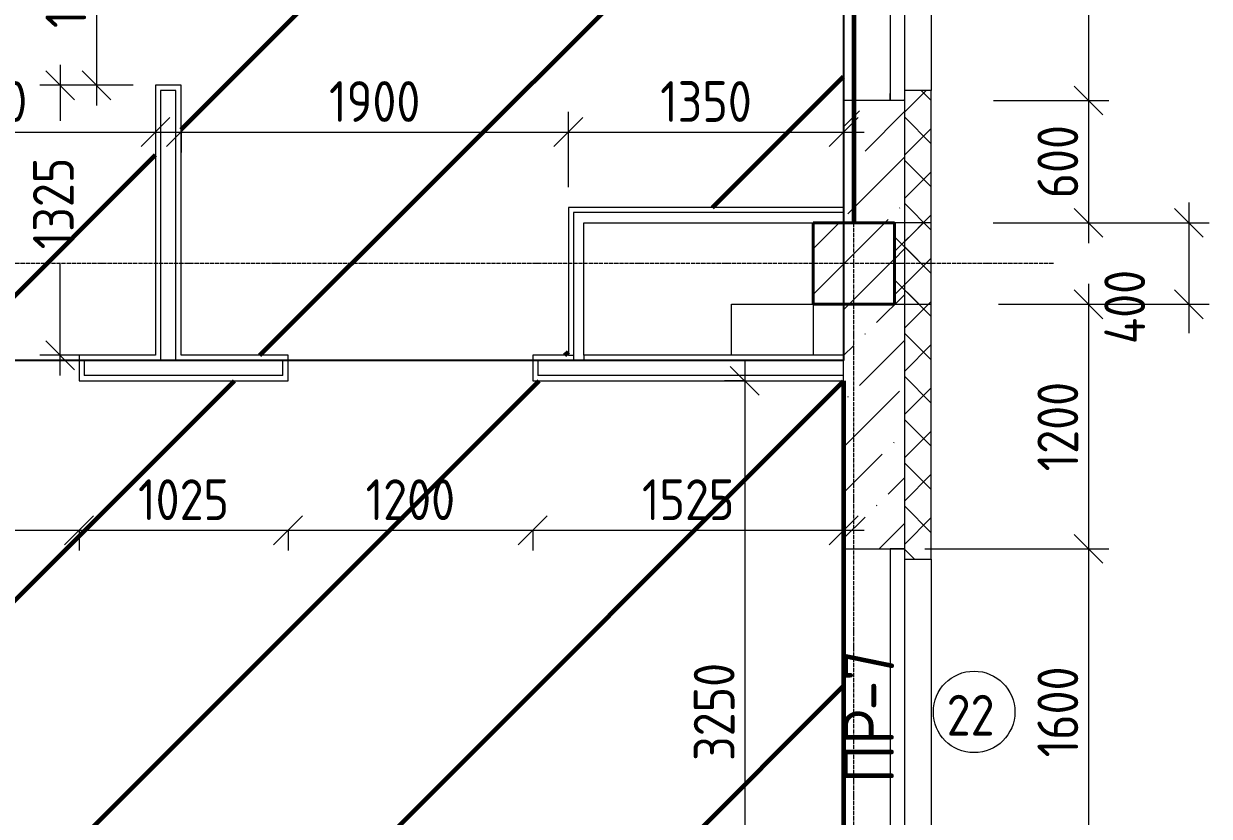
# Model space of a CAD drawing. Header units: millimetres. Extents: x -56773 to 323062, y -262288 to 76460.
# Drawn here: x 57538 to 63353, y -149905 to -146016 of the extents above; entities that cross this region are included whole.
import ezdxf

# ---------------------------------------------------------------- set-up
doc = ezdxf.new("R2010")
doc.units = ezdxf.units.MM
doc.linetypes.add('ADSK_Линия сетки', pattern=[25, 20, -2.5, 0, -2.5])
for name, color, linetype, lineweight in [('1.1)Стяжка керамзит  2 этаж', 5, 'Continuous', 60), ('3.1 Штукатурка внешн стен', 5, 'Continuous', 60), ('_ Окна', 7, 'Continuous', 18), ('Марки', 7, 'Continuous', 20), ('Марки окон', 7, 'Continuous', 20), ('Несущие колонны', 7, 'Continuous', 18), ('Окна', 7, 'Continuous', 9), ('Оси', 7, 'Continuous', 9), ('Перекрытие', 7, 'Continuous', 18), ('Размеры', 7, 'Continuous', 9), ('Стены внутренние', 7, 'Continuous', 18), ('Стены наружные', 7, 'Continuous', 18), ('Стены штриховка', 7, 'Continuous', 9)]:
    doc.layers.add(name, color=color, linetype=linetype, lineweight=lineweight)
doc.styles.add('GOST Common_2', font='', dxfattribs={"width": 0.9, "height": 250})
doc.styles.add('GOST Common_3', font='', dxfattribs={"width": 0.9, "height": 200})
doc.styles.get('GOST Common_2').set_extended_font_data('GOST Common')
doc.styles.get('GOST Common_3').set_extended_font_data('GOST Common')
doc.dimstyles.new('ADSK_Основной_2_0', dxfattribs={"dimscale": 304.8, "dimtxt": 201.142999, "dimasz": 0.463911, "dimexe": 0.328084, "dimexo": 0.328084, "dimgap": 0.164042, "dimtad": 1, "dimdec": 3, "dimrnd": 0.001, "dimdsep": 46, "dimtxsty": 'GOST Common_3', "dimblk1": 'OBLIQUE', "dimblk2": 'OBLIQUE', "dimsah": 1, "dimcen": 0.09, "dimdle": 0.328084, "dimazin": 2, "dimtfac": 1, "dimtdec": 4, "dimtix": 1, "dimtmove": 0, "dimatfit": 3, "dimfxl": 1, "dimtvp": 1, "dimtolj": 1, "dimtzin": 0, "dimlwd": 20, "dimlwe": 20, "dimarcsym": 2})
doc.dimstyles.new('ADSK_Основной_2_0_1', dxfattribs={"dimscale": 304.8, "dimtxt": 201.142999, "dimasz": 0.463911, "dimexe": 0.328084, "dimexo": 0.328084, "dimgap": 0.164042, "dimtad": 1, "dimdec": 3, "dimrnd": 0.001, "dimdsep": 46, "dimtxsty": 'GOST Common_3', "dimblk1": 'OBLIQUE', "dimblk2": 'OBLIQUE', "dimsah": 1, "dimcen": 0.09, "dimdle": 0.328084, "dimazin": 2, "dimtfac": 1, "dimtdec": 4, "dimtix": 1, "dimtmove": 1, "dimatfit": 3, "dimfxl": 1, "dimtvp": 1, "dimtolj": 1, "dimtzin": 0, "dimlwd": 20, "dimlwe": 20, "dimarcsym": 2})
doc.dimstyles.new('ADSK_Основной_2_0_2', dxfattribs={"dimscale": 304.8, "dimtxt": 201.142999, "dimasz": 0.463911, "dimexe": 0.328084, "dimexo": 0.328084, "dimgap": 0.164042, "dimtad": 1, "dimdec": 3, "dimrnd": 0.001, "dimdsep": 46, "dimtxsty": 'GOST Common_3', "dimblk1": 'OBLIQUE', "dimblk2": 'OBLIQUE', "dimsah": 1, "dimcen": 0.09, "dimdle": 0.328084, "dimazin": 2, "dimtfac": 1, "dimtdec": 4, "dimtix": 1, "dimtmove": 0, "dimatfit": 3, "dimfxl": 1, "dimtvp": 1, "dimtolj": 1, "dimtzin": 0, "dimlwd": 20, "dimlwe": 20, "dimarcsym": 2})
pattern_1 = [(45, (9.36, -150597.75), (-106.066, 106.066), []), (135, (9.36, -150597.75), (-106.066, -106.066), [])]

# ---------------------------------------------------------------- blocks, each defined once
blk = doc.blocks.new('ADSK_КолоннаЖБ_Прямоугольная - 400x400 мм-1807143-Кладочный план 3-го этажа')
at = {"layer": 'Несущие колонны', "lineweight": 40}
for p, q in [((-200, 200), (200, 200)), ((-200, -200), (-200, 200)), ((200, 200), (200, -200)), ((200, -200), (-200, -200))]:
    blk.add_line(p, q, dxfattribs=at)
blk = doc.blocks.new('ОКНО L03 _2СТ_RS - ОК-5_1600х2000h-3556615-Кладочный план 3-го этажа')
at = {"layer": '_ Окна'}
for p, q in [((-838.1, 149), (761.9, 149)), ((-838.1, 149), (-838.1, 79)), ((-838.1, 149), (-833.1, 149)), ((-818.1, 149), (-38.1, 149)), ((-38.1, 149), (741.9, 149)), ((761.9, 149), (756.9, 149)), ((761.9, 149), (761.9, 79)), ((-838.1, 79), (761.9, 79)), ((-838.1, 79), (-803.1, 79)), ((-818.1, 79), (-38.1, 79)), ((-38.1, 79), (741.9, 79)), ((761.9, 79), (726.9, 79))]:
    blk.add_line(p, q, dxfattribs=at)
at = {"layer": 'Окна'}
blk.add_line((-888.1, -150), (811.9, -150), dxfattribs=at)
blk = doc.blocks.new('_Oblique')
at = {"color": 0, "linetype": 'ByBlock', "lineweight": -2}
blk.add_line((-0.5, -0.5), (0.5, 0.5), dxfattribs=at)
blk = doc.blocks.new('*D5232')
at = {"layer": 'Defpoints', "color": 0, "transparency": 16777216}
for p in [(62194.5, -144792.8), (62194.5, -146392.8), (62760, -146392.8)]:
    blk.add_point(p, dxfattribs=at)
at = {"layer": 'Размеры', "color": 0, "lineweight": 20, "transparency": 16777216}
for p, q in [((62760, -144692.8), (62760, -146492.8)), ((62294.5, -144792.8), (62860, -144792.8)), ((62294.5, -146392.8), (62860, -146392.8))]:
    blk.add_line(p, q, dxfattribs=at)
at = {"layer": 'Размеры', "color": 0, "lineweight": 20, "transparency": 16777216, "xscale": 141.4, "yscale": 141.4, "zscale": 141.4}
for p, rotation in [((62760, -144792.8), 90), ((62760, -146392.8), 270)]:
    blk.add_blockref('_Oblique', p, dxfattribs=dict(at, rotation=rotation))
at = {"layer": 'Размеры', "color": 0, "lineweight": 9, "transparency": 16777216, "insert": (62610, -145592.8), "char_height": 200, "width": 560.473, "attachment_point": 5, "rotation": 90, "style": 'GOST Common_3'}
blk.add_mtext('\\A1;1600', dxfattribs=at)
blk = doc.blocks.new('*D5233')
at = {"layer": 'Defpoints', "color": 0, "transparency": 16777216}
for p in [(62194.5, -146392.8), (62193.4, -146992.8), (62760, -146992.8)]:
    blk.add_point(p, dxfattribs=at)
at = {"layer": 'Размеры', "color": 0, "lineweight": 20, "transparency": 16777216}
for p, q in [((62760, -146292.8), (62760, -147092.8)), ((62294.5, -146392.8), (62860, -146392.8)), ((62293.4, -146992.8), (62860, -146992.8))]:
    blk.add_line(p, q, dxfattribs=at)
at = {"layer": 'Размеры', "color": 0, "lineweight": 20, "transparency": 16777216, "xscale": 141.4, "yscale": 141.4, "zscale": 141.4}
for p, rotation in [((62760, -146392.8), 90), ((62760, -146992.8), 270)]:
    blk.add_blockref('_Oblique', p, dxfattribs=dict(at, rotation=rotation))
at = {"layer": 'Размеры', "color": 0, "lineweight": 9, "transparency": 16777216, "insert": (62610, -146692.8), "char_height": 200, "width": 454.106, "attachment_point": 5, "rotation": 90, "style": 'GOST Common_3'}
blk.add_mtext('\\A1;600', dxfattribs=at)
blk = doc.blocks.new('*D5234')
at = {"layer": 'Defpoints', "color": 0, "transparency": 16777216}
for p in [(62193.4, -146992.8), (62219.5, -147392.8), (63252.8, -147392.8)]:
    blk.add_point(p, dxfattribs=at)
at = {"layer": 'Размеры', "color": 0, "lineweight": 20, "transparency": 16777216}
for p, q in [((63252.8, -146892.8), (63252.8, -147392.8)), ((62293.4, -146992.8), (63352.8, -146992.8)), ((62319.5, -147392.8), (63352.8, -147392.8)), ((63252.8, -147392.8), (63252.8, -147534.2))]:
    blk.add_line(p, q, dxfattribs=at)
at = {"layer": 'Размеры', "color": 0, "lineweight": 20, "transparency": 16777216, "xscale": 141.4, "yscale": 141.4, "zscale": 141.4}
for p, rotation in [((63252.8, -146992.8), 90), ((63252.8, -147392.8), 270)]:
    blk.add_blockref('_Oblique', p, dxfattribs=dict(at, rotation=rotation))
at = {"layer": 'Размеры', "color": 0, "lineweight": 9, "transparency": 16777216, "insert": (62838.1, -147588.1), "char_height": 200, "width": 474.561, "attachment_point": 1, "rotation": 90, "line_spacing_factor": 1.022761, "style": 'GOST Common_3'}
blk.add_mtext('\\A1;400', dxfattribs=at)
blk = doc.blocks.new('*D5235')
at = {"layer": 'Defpoints', "color": 0, "transparency": 16777216}
for p in [(62219.5, -147392.8), (61858.4, -148592.8), (62760, -148592.8)]:
    blk.add_point(p, dxfattribs=at)
at = {"layer": 'Размеры', "color": 0, "lineweight": 20, "transparency": 16777216}
for p, q in [((62760, -147292.8), (62760, -148692.8)), ((62319.5, -147392.8), (62860, -147392.8)), ((61958.4, -148592.8), (62860, -148592.8))]:
    blk.add_line(p, q, dxfattribs=at)
at = {"layer": 'Размеры', "color": 0, "lineweight": 20, "transparency": 16777216, "xscale": 141.4, "yscale": 141.4, "zscale": 141.4}
for p, rotation in [((62760, -147392.8), 90), ((62760, -148592.8), 270)]:
    blk.add_blockref('_Oblique', p, dxfattribs=dict(at, rotation=rotation))
at = {"layer": 'Размеры', "color": 0, "lineweight": 9, "transparency": 16777216, "insert": (62610, -147992.8), "char_height": 200, "width": 560.473, "attachment_point": 5, "rotation": 90, "style": 'GOST Common_3'}
blk.add_mtext('\\A1;1200', dxfattribs=at)
blk = doc.blocks.new('*D5236')
at = {"layer": 'Defpoints', "color": 0, "transparency": 16777216}
for p in [(61858.4, -148592.8), (61858.4, -150192.8), (62760, -150192.8)]:
    blk.add_point(p, dxfattribs=at)
at = {"layer": 'Размеры', "color": 0, "lineweight": 20, "transparency": 16777216}
for p, q in [((62760, -148492.8), (62760, -150292.8)), ((61958.4, -148592.8), (62860, -148592.8)), ((61958.4, -150192.8), (62860, -150192.8))]:
    blk.add_line(p, q, dxfattribs=at)
at = {"layer": 'Размеры', "color": 0, "lineweight": 20, "transparency": 16777216, "xscale": 141.4, "yscale": 141.4, "zscale": 141.4}
for p, rotation in [((62760, -148592.8), 90), ((62760, -150192.8), 270)]:
    blk.add_blockref('_Oblique', p, dxfattribs=dict(at, rotation=rotation))
at = {"layer": 'Размеры', "color": 0, "lineweight": 9, "transparency": 16777216, "insert": (62610, -149392.8), "char_height": 200, "width": 560.473, "attachment_point": 5, "rotation": 90, "style": 'GOST Common_3'}
blk.add_mtext('\\A1;1600', dxfattribs=at)
blk = doc.blocks.new('*D5704')
at = {"layer": 'Defpoints', "color": 0, "transparency": 16777216}
for p in [(56609.4, -148401.5), (57809.4, -148401.5), (57809.4, -148501.5)]:
    blk.add_point(p, dxfattribs=at)
at = {"layer": 'Размеры', "color": 0, "lineweight": 20, "transparency": 16777216}
for p, q in [((56509.4, -148501.5), (57909.4, -148501.5)), ((56609.4, -148501.5), (56609.4, -148601.5)), ((57809.4, -148501.5), (57809.4, -148601.5))]:
    blk.add_line(p, q, dxfattribs=at)
at = {"layer": 'Размеры', "color": 0, "lineweight": 20, "transparency": 16777216, "xscale": 141.4, "yscale": 141.4, "zscale": 141.4, "rotation": 180}
blk.add_blockref('_Oblique', (56609.4, -148501.5), dxfattribs=at)
at = {"layer": 'Размеры', "color": 0, "lineweight": 20, "transparency": 16777216, "xscale": 141.4, "yscale": 141.4, "zscale": 141.4}
blk.add_blockref('_Oblique', (57809.4, -148501.5), dxfattribs=at)
at = {"layer": 'Размеры', "color": 0, "lineweight": 9, "transparency": 16777216, "insert": (57209.4, -148351.5), "char_height": 200, "width": 560.473, "attachment_point": 5, "style": 'GOST Common_3'}
blk.add_mtext('\\A1;1200', dxfattribs=at)
blk = doc.blocks.new('*D5705')
at = {"layer": 'Defpoints', "color": 0, "transparency": 16777216}
for p in [(57809.4, -148401.5), (58834.4, -148401.5), (58834.4, -148501.5)]:
    blk.add_point(p, dxfattribs=at)
at = {"layer": 'Размеры', "color": 0, "lineweight": 20, "transparency": 16777216}
for p, q in [((57709.4, -148501.5), (58934.4, -148501.5)), ((57809.4, -148501.5), (57809.4, -148601.5)), ((58834.4, -148501.5), (58834.4, -148601.5))]:
    blk.add_line(p, q, dxfattribs=at)
at = {"layer": 'Размеры', "color": 0, "lineweight": 20, "transparency": 16777216, "xscale": 141.4, "yscale": 141.4, "zscale": 141.4, "rotation": 180}
blk.add_blockref('_Oblique', (57809.4, -148501.5), dxfattribs=at)
at = {"layer": 'Размеры', "color": 0, "lineweight": 20, "transparency": 16777216, "xscale": 141.4, "yscale": 141.4, "zscale": 141.4}
blk.add_blockref('_Oblique', (58834.4, -148501.5), dxfattribs=at)
at = {"layer": 'Размеры', "color": 0, "lineweight": 9, "transparency": 16777216, "insert": (58321.9, -148351.5), "char_height": 200, "width": 560.473, "attachment_point": 5, "style": 'GOST Common_3'}
blk.add_mtext('\\A1;1025', dxfattribs=at)
blk = doc.blocks.new('*D5706')
at = {"layer": 'Defpoints', "color": 0, "transparency": 16777216}
for p in [(58834.4, -148401.5), (60034.4, -148401.5), (60034.4, -148501.5)]:
    blk.add_point(p, dxfattribs=at)
at = {"layer": 'Размеры', "color": 0, "lineweight": 20, "transparency": 16777216}
for p, q in [((58734.4, -148501.5), (60134.4, -148501.5)), ((58834.4, -148501.5), (58834.4, -148601.5)), ((60034.4, -148501.5), (60034.4, -148601.5))]:
    blk.add_line(p, q, dxfattribs=at)
at = {"layer": 'Размеры', "color": 0, "lineweight": 20, "transparency": 16777216, "xscale": 141.4, "yscale": 141.4, "zscale": 141.4, "rotation": 180}
blk.add_blockref('_Oblique', (58834.4, -148501.5), dxfattribs=at)
at = {"layer": 'Размеры', "color": 0, "lineweight": 20, "transparency": 16777216, "xscale": 141.4, "yscale": 141.4, "zscale": 141.4}
blk.add_blockref('_Oblique', (60034.4, -148501.5), dxfattribs=at)
at = {"layer": 'Размеры', "color": 0, "lineweight": 9, "transparency": 16777216, "insert": (59434.4, -148351.5), "char_height": 200, "width": 560.473, "attachment_point": 5, "style": 'GOST Common_3'}
blk.add_mtext('\\A1;1200', dxfattribs=at)
blk = doc.blocks.new('*D5707')
at = {"layer": 'Defpoints', "color": 0, "transparency": 16777216}
for p in [(60034.4, -148401.5), (61559.4, -148401.5), (61559.4, -148501.5)]:
    blk.add_point(p, dxfattribs=at)
at = {"layer": 'Размеры', "color": 0, "lineweight": 20, "transparency": 16777216}
for p, q in [((59934.4, -148501.5), (61659.4, -148501.5)), ((60034.4, -148501.5), (60034.4, -148601.5)), ((61559.4, -148501.5), (61559.4, -148601.5))]:
    blk.add_line(p, q, dxfattribs=at)
at = {"layer": 'Размеры', "color": 0, "lineweight": 20, "transparency": 16777216, "xscale": 141.4, "yscale": 141.4, "zscale": 141.4, "rotation": 180}
blk.add_blockref('_Oblique', (60034.4, -148501.5), dxfattribs=at)
at = {"layer": 'Размеры', "color": 0, "lineweight": 20, "transparency": 16777216, "xscale": 141.4, "yscale": 141.4, "zscale": 141.4}
blk.add_blockref('_Oblique', (61559.4, -148501.5), dxfattribs=at)
at = {"layer": 'Размеры', "color": 0, "lineweight": 9, "transparency": 16777216, "insert": (60796.9, -148351.5), "char_height": 200, "width": 560.473, "attachment_point": 5, "style": 'GOST Common_3'}
blk.add_mtext('\\A1;1525', dxfattribs=at)
blk = doc.blocks.new('*D5428')
at = {"layer": 'Defpoints', "color": 0, "transparency": 16777216}
for p in [(58184.4, -146447.5), (58184.4, -146547.5), (56484.4, -146917.8)]:
    blk.add_point(p, dxfattribs=at)
at = {"layer": 'Размеры', "color": 0, "lineweight": 20, "transparency": 16777216}
for p, q in [((56484.4, -146817.8), (56484.4, -146447.5)), ((56384.4, -146547.5), (58284.4, -146547.5)), ((58184.4, -146547.5), (58184.4, -146647.5))]:
    blk.add_line(p, q, dxfattribs=at)
at = {"layer": 'Размеры', "color": 0, "lineweight": 20, "transparency": 16777216, "xscale": 141.4, "yscale": 141.4, "zscale": 141.4, "rotation": 180}
blk.add_blockref('_Oblique', (56484.4, -146547.5), dxfattribs=at)
at = {"layer": 'Размеры', "color": 0, "lineweight": 20, "transparency": 16777216, "xscale": 141.4, "yscale": 141.4, "zscale": 141.4}
blk.add_blockref('_Oblique', (58184.4, -146547.5), dxfattribs=at)
at = {"layer": 'Размеры', "color": 0, "lineweight": 9, "transparency": 16777216, "insert": (57334.4, -146397.5), "char_height": 200, "width": 560.473, "attachment_point": 5, "style": 'GOST Common_3'}
blk.add_mtext('\\A1;1700', dxfattribs=at)
blk = doc.blocks.new('*D5429')
at = {"layer": 'Defpoints', "color": 0, "transparency": 16777216}
for p in [(58309.4, -146447.5), (60209.4, -146547.5), (60209.4, -146917.8)]:
    blk.add_point(p, dxfattribs=at)
at = {"layer": 'Размеры', "color": 0, "lineweight": 20, "transparency": 16777216}
for p, q in [((60209.4, -146817.8), (60209.4, -146447.5)), ((58209.4, -146547.5), (60309.4, -146547.5)), ((58309.4, -146547.5), (58309.4, -146647.5))]:
    blk.add_line(p, q, dxfattribs=at)
at = {"layer": 'Размеры', "color": 0, "lineweight": 20, "transparency": 16777216, "xscale": 141.4, "yscale": 141.4, "zscale": 141.4, "rotation": 180}
blk.add_blockref('_Oblique', (58309.4, -146547.5), dxfattribs=at)
at = {"layer": 'Размеры', "color": 0, "lineweight": 20, "transparency": 16777216, "xscale": 141.4, "yscale": 141.4, "zscale": 141.4}
blk.add_blockref('_Oblique', (60209.4, -146547.5), dxfattribs=at)
at = {"layer": 'Размеры', "color": 0, "lineweight": 9, "transparency": 16777216, "insert": (59259.4, -146397.5), "char_height": 200, "width": 560.473, "attachment_point": 5, "style": 'GOST Common_3'}
blk.add_mtext('\\A1;1900', dxfattribs=at)
blk = doc.blocks.new('*D5430')
at = {"layer": 'Defpoints', "color": 0, "transparency": 16777216}
for p in [(61559.4, -146447.5), (61559.4, -146547.5), (60209.4, -146917.8)]:
    blk.add_point(p, dxfattribs=at)
at = {"layer": 'Размеры', "color": 0, "lineweight": 20, "transparency": 16777216}
for p, q in [((60209.4, -146817.8), (60209.4, -146447.5)), ((60109.4, -146547.5), (61659.4, -146547.5)), ((61559.4, -146547.5), (61559.4, -146647.5))]:
    blk.add_line(p, q, dxfattribs=at)
at = {"layer": 'Размеры', "color": 0, "lineweight": 20, "transparency": 16777216, "xscale": 141.4, "yscale": 141.4, "zscale": 141.4, "rotation": 180}
blk.add_blockref('_Oblique', (60209.4, -146547.5), dxfattribs=at)
at = {"layer": 'Размеры', "color": 0, "lineweight": 20, "transparency": 16777216, "xscale": 141.4, "yscale": 141.4, "zscale": 141.4}
blk.add_blockref('_Oblique', (61559.4, -146547.5), dxfattribs=at)
at = {"layer": 'Размеры', "color": 0, "lineweight": 9, "transparency": 16777216, "insert": (60884.4, -146397.5), "char_height": 200, "width": 560.473, "attachment_point": 5, "style": 'GOST Common_3'}
blk.add_mtext('\\A1;1350', dxfattribs=at)
blk = doc.blocks.new('*D5432')
at = {"layer": 'Defpoints', "color": 0, "transparency": 16777216}
for p in [(58174.4, -145317.8), (57894.7, -146317.8), (58174.4, -146317.8)]:
    blk.add_point(p, dxfattribs=at)
at = {"layer": 'Размеры', "color": 0, "lineweight": 20, "transparency": 16777216}
for p, q in [((57894.7, -145217.8), (57894.7, -146417.8)), ((58074.4, -145317.8), (57794.7, -145317.8)), ((58074.4, -146317.8), (57794.7, -146317.8))]:
    blk.add_line(p, q, dxfattribs=at)
at = {"layer": 'Размеры', "color": 0, "lineweight": 20, "transparency": 16777216, "xscale": 141.4, "yscale": 141.4, "zscale": 141.4}
for p, rotation in [((57894.7, -145317.8), 90), ((57894.7, -146317.8), 270)]:
    blk.add_blockref('_Oblique', p, dxfattribs=dict(at, rotation=rotation))
at = {"layer": 'Размеры', "color": 0, "lineweight": 9, "transparency": 16777216, "insert": (57744.7, -145817.8), "char_height": 200, "width": 560.473, "attachment_point": 5, "rotation": 90, "style": 'GOST Common_3'}
blk.add_mtext('\\A1;1000', dxfattribs=at)
blk = doc.blocks.new('*D5433')
at = {"layer": 'Defpoints', "color": 0, "transparency": 16777216}
for p in [(58174.4, -146317.8), (57716.7, -147642.8), (57994.7, -147642.8)]:
    blk.add_point(p, dxfattribs=at)
at = {"layer": 'Размеры', "color": 0, "lineweight": 20, "transparency": 16777216}
for p, q in [((57716.7, -146217.8), (57716.7, -146492.2)), ((58074.4, -146317.8), (57616.7, -146317.8)), ((57716.7, -147742.8), (57716.7, -147192.2)), ((57894.7, -147642.8), (57616.7, -147642.8))]:
    blk.add_line(p, q, dxfattribs=at)
at = {"layer": 'Размеры', "color": 0, "lineweight": 20, "transparency": 16777216, "xscale": 141.4, "yscale": 141.4, "zscale": 141.4}
for p, rotation in [((57716.7, -146317.8), 90), ((57716.7, -147642.8), 270)]:
    blk.add_blockref('_Oblique', p, dxfattribs=dict(at, rotation=rotation))
at = {"layer": 'Размеры', "color": 0, "lineweight": 9, "transparency": 16777216, "insert": (57583.3, -147122.4), "char_height": 200, "width": 560.473, "attachment_point": 1, "rotation": 90, "line_spacing_factor": 1.022761, "style": 'GOST Common_3'}
blk.add_mtext('\\A1;1325', dxfattribs=at)
blk = doc.blocks.new('*D5447')
at = {"layer": 'Defpoints', "color": 0, "transparency": 16777216}
for p in [(61174.2, -147767.8), (60390.2, -151017.8), (61074.3, -151017.8)]:
    blk.add_point(p, dxfattribs=at)
at = {"layer": 'Размеры', "color": 0, "lineweight": 20, "transparency": 16777216}
for p, q in [((61074.3, -147667.8), (61074.3, -151117.8)), ((61074.2, -147767.8), (60974.3, -147767.8)), ((60490.2, -151017.8), (61174.3, -151017.8))]:
    blk.add_line(p, q, dxfattribs=at)
at = {"layer": 'Размеры', "color": 0, "lineweight": 20, "transparency": 16777216, "xscale": 141.4, "yscale": 141.4, "zscale": 141.4}
for p, rotation in [((61074.3, -147767.8), 90), ((61074.3, -151017.8), 270)]:
    blk.add_blockref('_Oblique', p, dxfattribs=dict(at, rotation=rotation))
at = {"layer": 'Размеры', "color": 0, "lineweight": 9, "transparency": 16777216, "insert": (60924.3, -149392.8), "char_height": 200, "width": 605.475, "attachment_point": 5, "rotation": 90, "style": 'GOST Common_3'}
blk.add_mtext('\\A1;3250', dxfattribs=at)
blk = doc.blocks.new('М_окна1 - Маркировка типоразмера-1510237-Кладочный план 3-го этажа')
at = {"layer": 'Марки окон'}
blk.add_circle((0, 0), 2, dxfattribs=at)

msp = doc.modelspace()

# ---------------------------------------------------------------- hatches: boundary and pattern name
at = {"layer": '1.1)Стяжка керамзит  2 этаж', "transparency": 33554687}
h = msp.add_hatch(dxfattribs=at)
h.set_pattern_fill('ANSI31', color=5, scale=333)
h.paths.add_polyline_path([(61559.3615, -148542.7816), (61559.3615, -147767.7816), (60034.3615, -147767.7816), (60034.3615, -147642.7816), (60209.3615, -147642.7816), (60209.3615, -146917.7816), (61559.3615, -146917.7816), (61559.3615, -146392.7816), (61559.3615, -144742.7816), (61559.3615, -141392.7816), (61409.3615, -141392.7816), (61409.3615, -141242.7816), (60809.3615, -141242.7816), (59159.3615, -141242.7816), (58309.3615, -141242.7816), (58309.3615, -145317.7816), (58184.3615, -145317.7816), (58184.3615, -141242.7816), (58009.3615, -141242.7816), (56359.3615, -141242.7816), (55809.3615, -141242.7816), (55809.3615, -141392.7816), (55484.3615, -141392.7816), (55484.3615, -144892.7816), (55359.3615, -144892.7816), (55359.3615, -141242.7816), (54809.3615, -141242.7816), (53159.3615, -141242.7816), (52159.3615, -141242.7816), (52159.3615, -146917.7816), (53059.3615, -146917.7816), (53059.3615, -147642.7816), (53184.3615, -147642.7816), (53184.3615, -147767.7816), (51934.3615, -147767.7816), (51934.3615, -147642.7816), (52034.3615, -147642.7816), (52034.3615, -141242.7816), (50359.3615, -141242.7816), (49709.3615, -141242.7816), (49709.3615, -146917.7816), (50784.3615, -146917.7816), (50784.3615, -147642.7816), (50884.3615, -147642.7816), (50884.3615, -147767.7816), (50234.3615, -147767.7816), (50234.3615, -147992.7816), (48296.5102, -147992.7816), (48296.5102, -151017.7816), (50734.3615, -151017.7816), (50734.3615, -151142.7816), (51934.3615, -151142.7816), (51934.3615, -151017.7816), (53159.3615, -151017.7816), (53159.3615, -151142.7816), (54359.3615, -151142.7816), (54359.3615, -151017.7816), (57334.3615, -151017.7816), (57334.3615, -154417.7816), (57509.3615, -154417.7816), (57509.3615, -154542.7816), (58709.3615, -154542.7816), (58709.3615, -154417.7816), (61559.3615, -154417.7816), (61559.3615, -153992.7816), (61559.3615, -152342.7816), (61559.3615, -151792.7816), (61409.3615, -151792.7816), (61409.3615, -151392.7816), (61559.3615, -151392.7816), (61559.3615, -150192.7816)])
h.paths.add_polyline_path([(54384.3615, -147767.7816), (54384.3615, -147642.7816), (54509.3615, -147642.7816), (54509.3615, -146917.7816), (55359.3615, -146917.7816), (55359.3615, -145892.7816), (55484.3615, -145892.7816), (55484.3615, -146917.7816), (56484.3615, -146917.7816), (56484.3615, -147642.7816), (56609.3615, -147642.7816), (56609.3615, -147767.7816)], flags=16)
h.paths.add_polyline_path([(54409.3615, -147742.7816), (54409.3615, -147667.7816), (54534.3615, -147667.7816), (54534.3615, -146942.7816), (55384.3615, -146942.7816), (55384.3615, -145917.7816), (55459.3615, -145917.7816), (55459.3615, -146942.7816), (56459.3615, -146942.7816), (56459.3615, -147667.7816), (56584.3615, -147667.7816), (56584.3615, -147742.7816)], flags=0)
h.paths.add_polyline_path([(54584.3615, -147642.7816), (54584.3615, -146992.7816), (56409.3615, -146992.7816), (56409.3615, -147642.7816)], flags=0)
h.paths.add_polyline_path([(55409.3615, -147392.7816), (55409.3615, -146992.7816), (55809.3615, -146992.7816), (55809.3615, -147392.7816)], flags=0)
h.paths.add_polyline_path([(57809.3615, -147767.7816), (57809.3615, -147642.7816), (58184.3615, -147642.7816), (58184.3615, -146317.7816), (58309.3615, -146317.7816), (58309.3615, -147642.7816), (58834.3615, -147642.7816), (58834.3615, -147767.7816)], flags=16)
h.paths.add_polyline_path([(57834.3615, -147742.7816), (57834.3615, -147667.7816), (58209.3615, -147667.7816), (58209.3615, -146342.7816), (58284.3615, -146342.7816), (58284.3615, -147667.7816), (58809.3615, -147667.7816), (58809.3615, -147742.7816)], flags=0)
h.paths.add_polyline_path([(61868.8804, -153248.025), (61868.8804, -152694.4535), (61493.8804, -152694.4535), (61493.8804, -153248.025)], flags=9)
h.paths.add_polyline_path([(61868.8804, -153605.2125), (61868.8804, -153073.0696), (61493.8804, -153073.0696), (61493.8804, -153605.2125)], flags=9)
h.paths.add_polyline_path([(61868.8804, -149448.025), (61868.8804, -148894.4535), (61493.8804, -148894.4535), (61493.8804, -149448.025)], flags=9)
h.paths.add_polyline_path([(61868.8804, -149805.2125), (61868.8804, -149273.0696), (61493.8804, -149273.0696), (61493.8804, -149805.2125)], flags=9)
h.paths.add_polyline_path([(61868.8804, -145648.025), (61868.8804, -145094.4535), (61493.8804, -145094.4535), (61493.8804, -145648.025)], flags=9)
h.paths.add_polyline_path([(61868.8804, -146005.2125), (61868.8804, -145473.0696), (61493.8804, -145473.0696), (61493.8804, -146005.2125)], flags=9)
at = {"layer": 'Несущие колонны', "lineweight": 9}
h = msp.add_hatch(dxfattribs=at)
h.set_pattern_fill('FP_1', color=256, style=0, pattern_type=2)
h.set_pattern_definition([(45, (9.36, -150597.75), (-224.5064, 224.5064), []), (45, (233.87, -150597.75), (-224.5064, 224.5064), [396.875, -79.375, 3.353, -76.022])])
h.paths.add_polyline_path([(61409.3615, -147392.7816), (61809.3615, -147392.7816), (61809.3615, -146992.7816), (61409.3615, -146992.7816)])
at = {"layer": 'Стены внутренние', "lineweight": 9}
h = msp.add_hatch(dxfattribs=at)
h.set_pattern_fill('FP_2', color=256, style=0, pattern_type=2)
h.set_pattern_definition([(45, (9.36, -150597.75), (84.18955, 308.69595), [396.875, -79.375, 3.353, -76.022])])
h.paths.add_polyline_path([(61559.3615, -157842.7816), (61859.3615, -157842.7816), (61858.3615, -153992.7816), (61559.3615, -153992.7816), (61559.3615, -157542.7816)])
h.paths.add_polyline_path([(61858.3615, -152442.7816), (61859.3615, -152442.7816), (61858.3615, -150192.7816), (61559.3615, -150192.7816), (61559.3615, -152392.7816), (61858.3615, -152392.7816)])
h.paths.add_polyline_path([(61859.3615, -148642.7816), (61858.3615, -146392.7816), (61559.3615, -146392.7816), (61559.3615, -148592.7816), (61858.3615, -148592.7816), (61858.3615, -148642.7816)])
h.paths.add_polyline_path([(61859.3615, -144842.7816), (61859.3615, -141242.7816), (61559.3615, -141242.7816), (61559.3615, -144792.7816), (61858.3615, -144792.7816), (61858.3615, -144842.7816)])
at = {"layer": 'Стены наружные', "lineweight": 9}
h = msp.add_hatch(dxfattribs=at)
h.set_pattern_fill('FP_4', color=256, style=0, pattern_type=2)
h.set_pattern_definition(pattern_1)
h.paths.add_polyline_path([(61989.3615, -157842.7816), (61989.3615, -153942.7816), (61859.3615, -153942.7816), (61859.3615, -157842.7816)])
h.paths.add_polyline_path([(61989.3615, -152442.7816), (61989.3615, -150142.7816), (61859.3615, -150142.7816), (61859.3615, -152442.7816)])
h.paths.add_polyline_path([(61989.3615, -148642.7816), (61989.3615, -146342.7816), (61859.3615, -146342.7816), (61859.3615, -148642.7816)])
h.paths.add_polyline_path([(61989.3615, -144842.7816), (61989.3615, -140942.7816), (61859.3615, -140942.7816), (61859.3615, -144842.7816)])
h = msp.add_hatch(dxfattribs=at)
h.set_pattern_fill('FP_4', color=256, style=0, pattern_type=2)
h.set_pattern_definition(pattern_1)
h.paths.add_polyline_path([(61813.9878, -147392.7816), (61989.3615, -147392.7816), (61989.3615, -146992.7816), (61809.3615, -146992.7816), (61809.3615, -147392.7816)])

# ---------------------------------------------------------------- linework, layer by layer
msp.add_lwpolyline([(61559.3615, -147667.7816), (49609.3615, -147667.7816), (49609.3615, -141242.7816), (61559.3615, -141242.7816)], close=True)
at = {"layer": '3.1 Штукатурка внешн стен'}
for points in [[(49709.3615, -141242.7816), (61609.3615, -141242.7816), (61609.3615, -146992.7816)], [(61559.3615, -147767.7816), (61559.3615, -157542.7816)]]:
    msp.add_lwpolyline(points, dxfattribs=at)
at = {"layer": 'Несущие колонны', "lineweight": 9}
for p, q in [((61809.3615, -146992.7816), (61409.3615, -146992.7816)), ((61409.3615, -146992.7816), (61409.3615, -147392.7816)), ((61809.3615, -147392.7816), (61809.3615, -146992.7816)), ((61409.3615, -147392.7816), (61809.3615, -147392.7816))]:
    msp.add_line(p, q, dxfattribs=at)
at = {"layer": 'Оси', "linetype": 'ADSK_Линия сетки', "lineweight": 5}
for p, q in [((61609.3615, -161571.6329), (61609.3615, -140570.3055)), ((62587.9153, -147192.7816), (-25230.7352, -147192.7816))]:
    msp.add_line(p, q, dxfattribs=at)
at = {"layer": 'Перекрытие'}
for p, q in [((61009.3615, -147642.7816), (61009.3615, -147392.7816)), ((61009.3615, -147392.7816), (61409.3615, -147392.7816)), ((61409.3615, -147392.7816), (61409.3615, -147642.7816))]:
    msp.add_line(p, q, dxfattribs=at)
at = {"layer": 'Стены внутренние', "lineweight": 5}
for p, q in [((61559.3615, -146392.7816), (61559.3615, -144792.7816)), ((58184.3615, -146317.7816), (58184.3615, -147642.7816)), ((58309.3615, -146317.7816), (58184.3615, -146317.7816)), ((58309.3615, -147642.7816), (58309.3615, -146317.7816)), ((61859.3615, -146342.7816), (61858.3615, -146342.7816)), ((61858.3615, -146342.7816), (61858.3615, -146392.7816)), ((61559.3615, -146392.7816), (61559.3615, -146917.7816)), ((61858.3615, -146392.7816), (61559.3615, -146392.7816)), ((61559.3615, -146917.7816), (60209.3615, -146917.7816)), ((60209.3615, -146917.7816), (60209.3615, -147642.7816)), ((60284.3615, -146992.7816), (61559.3615, -146992.7816)), ((60284.3615, -147642.7816), (60284.3615, -146992.7816)), ((61559.3615, -146992.7816), (61559.3615, -147642.7816)), ((58184.3615, -147642.7816), (57809.3615, -147642.7816)), ((57809.3615, -147642.7816), (57809.3615, -147767.7816)), ((58834.3615, -147642.7816), (58309.3615, -147642.7816)), ((58834.3615, -147767.7816), (58834.3615, -147642.7816)), ((60209.3615, -147642.7816), (60034.3615, -147642.7816)), ((60034.3615, -147642.7816), (60034.3615, -147767.7816)), ((61559.3615, -147642.7816), (60284.3615, -147642.7816)), ((57809.3615, -147767.7816), (58834.3615, -147767.7816)), ((60034.3615, -147767.7816), (61559.3615, -147767.7816)), ((61559.3615, -147767.7816), (61559.3615, -148592.7816)), ((61559.3615, -148592.7816), (61858.3615, -148592.7816)), ((61559.3615, -150192.7816), (61559.3615, -148592.7816)), ((61858.3615, -148592.7816), (61858.3615, -148642.7816)), ((61858.3615, -148642.7816), (61859.3615, -148642.7816))]:
    msp.add_line(p, q, dxfattribs=at)
at = {"layer": 'Стены наружные', "lineweight": 9}
for p, q in [((61989.3615, -144842.7816), (61989.3615, -146342.7816)), ((61989.3615, -146342.7816), (61859.3615, -146342.7816)), ((61989.3615, -148642.7816), (61989.3615, -146342.7816)), ((61809.3615, -146992.7816), (61809.3615, -147392.7816)), ((61989.3615, -146992.7816), (61809.3615, -146992.7816)), ((61809.3615, -147392.7816), (61989.3615, -147392.7816)), ((61859.3615, -148642.7816), (61989.3615, -148642.7816)), ((61989.3615, -148642.7816), (61989.3615, -150142.7816))]:
    msp.add_line(p, q, dxfattribs=at)
at = {"layer": 'Стены штриховка', "lineweight": 9}
for p, q in [((58209.3615, -146342.7816), (58209.3615, -147667.7816)), ((58284.3615, -146342.7816), (58209.3615, -146342.7816)), ((58284.3615, -147667.7816), (58284.3615, -146342.7816)), ((61859.3615, -148642.7816), (61859.3615, -146342.7816)), ((61559.3615, -146942.7816), (60234.3615, -146942.7816)), ((60234.3615, -146942.7816), (60234.3615, -147667.7816)), ((61559.3615, -146992.7816), (61559.3615, -146917.7816)), ((58209.3615, -147667.7816), (57834.3615, -147667.7816)), ((57834.3615, -147667.7816), (57834.3615, -147742.7816)), ((58809.3615, -147667.7816), (58284.3615, -147667.7816)), ((58809.3615, -147742.7816), (58809.3615, -147667.7816)), ((60059.3615, -147667.7816), (60059.3615, -147742.7816)), ((61559.3615, -147667.7816), (60059.3615, -147667.7816)), ((60209.3615, -147642.7816), (60234.3615, -147642.7816)), ((60284.3615, -147642.7816), (60284.3615, -147667.7816)), ((61559.3615, -147767.7816), (61559.3615, -147642.7816)), ((58809.3615, -147742.7816), (57834.3615, -147742.7816)), ((61559.3615, -147742.7816), (60059.3615, -147742.7816))]:
    msp.add_line(p, q, dxfattribs=at)

# ---------------------------------------------------------------- block references
at = {"layer": 'Марки окон', "lineweight": 5, "xscale": 99.99999999999993, "yscale": 99.99999999999993, "zscale": 99.99999999999993}
msp.add_blockref('М_окна1 - Маркировка типоразмера-1510237-Кладочный план 3-го этажа', (62199.3615, -149392.7816), dxfattribs=at)
at = {"layer": 'Несущие колонны', "lineweight": 40, "rotation": 89.9999999999999}
msp.add_blockref('ADSK_КолоннаЖБ_Прямоугольная - 400x400 мм-1807143-Кладочный план 3-го этажа', (61609.3615, -147192.7816), dxfattribs=at)
at = {"layer": 'Окна', "lineweight": 5, "rotation": 269.9999999999997}
for p in [(61709.3615, -145630.8816), (61709.3615, -149430.8816)]:
    msp.add_blockref('ОКНО L03 _2СТ_RS - ОК-5_1600х2000h-3556615-Кладочный план 3-го этажа', p, dxfattribs=at)

# ---------------------------------------------------------------- texts
at = {"layer": 'Марки', "lineweight": 9, "char_height": 250, "attachment_point": 1, "rotation": 90, "style": 'GOST Common_2'}
for s, insert, width in [('-7', (61556.3804, -149385.525), 389.620125), ('ПР', (61556.3804, -149742.7125), 432.91125)]:
    msp.add_mtext(s, dxfattribs=dict(at, insert=insert, width=width))
at = {"layer": 'Марки окон', "lineweight": 5, "insert": (62064.8041, -149308.9963), "char_height": 200, "width": 317.46825, "attachment_point": 1, "style": 'GOST Common_3'}
msp.add_mtext('22', dxfattribs=at)

# ---------------------------------------------------------------- dimensions: what is measured, and where the dimension line sits
at = {"layer": 'Размеры', "lineweight": 9}
for base, p1, p2, dimstyle, override, picture, middle in [((62759.9789, -146392.7816), (62194.5246, -144792.7816), (62194.5246, -146392.7816), 'ADSK_Основной_2_0_1', {"dimpost": '<>', "dimfxl": 1600}, '*D5232', (62609.9789, -145592.7816)), ((57894.7064, -146317.7816), (58174.3615, -145317.7816), (58174.3615, -146317.7816), 'ADSK_Основной_2_0_2', {"dimpost": '<>', "dimfxl": 1000}, '*D5432', (57744.7064, -145817.7816)), ((62759.9789, -146992.7816), (62194.5246, -146392.7816), (62193.3598, -146992.7816), 'ADSK_Основной_2_0_1', {"dimpost": '<>', "dimfxl": 600.001131}, '*D5233', (62609.9789, -146692.7816)), ((62759.9789, -148592.7816), (62219.4566, -147392.7816), (61858.3615, -148592.7816), 'ADSK_Основной_2_0_1', {"dimpost": '<>', "dimfxl": 1253.151885}, '*D5235', (62609.9789, -147992.7816)), ((61074.2608, -151017.7816), (61174.2457, -147767.7816), (60390.152, -151017.7816), 'ADSK_Основной_2_0_2', {"dimpost": '<>', "dimfxl": 3343.247359}, '*D5447', (60924.2608, -149392.7816)), ((62759.9789, -150192.7816), (61858.3615, -148592.7816), (61858.3615, -150192.7816), 'ADSK_Основной_2_0_1', {"dimpost": '<>', "dimfxl": 1600}, '*D5236', (62609.9789, -149392.7816))]:
    dim = msp.add_linear_dim(base=base, p1=p1, p2=p2, angle=90, dimstyle=dimstyle, override=override, dxfattribs=at)
    dim.commit()
    dim.dimension.update_dxf_attribs({"geometry": picture, "text_midpoint": middle})
for base, p1, p2, override, picture, middle in [((57716.674, -147642.7816), (58174.3615, -146317.7816), (57994.6913, -147642.7816), {"dimpost": '<>', "dimfxl": 1337.126172}, '*D5433', (57716.674, -146842.1578)), ((63252.8138, -147392.7816), (62193.3598, -146992.7816), (62219.4566, -147392.7816), {"dimpost": '<>', "dimfxl": 400.8504}, '*D5234', (62971.3852, -147534.1816))]:
    dim = msp.add_linear_dim(base=base, p1=p1, p2=p2, angle=90, dimstyle='ADSK_Основной_2_0', override=override, dxfattribs=at)
    dim.commit()
    dim.dimension.update_dxf_attribs({"geometry": picture, "text_midpoint": middle, "dimtype": 160, "text_rotation": 90})
for base, p1, p2, override, picture, middle in [((58184.3615, -146547.4705), (56484.3615, -146917.7816), (58184.3615, -146447.4856), {"dimpost": '<>', "dimfxl": 1763.853265}, '*D5428', (57334.3615, -146397.4705)), ((60209.3615, -146547.4705), (58309.3615, -146447.4856), (60209.3615, -146917.7816), {"dimpost": '<>', "dimfxl": 1957.339608}, '*D5429', (59259.3615, -146397.4705)), ((61559.3615, -146547.4705), (60209.3615, -146917.7816), (61559.3615, -146447.4856), {"dimpost": '<>', "dimfxl": 1429.572782}, '*D5430', (60884.3615, -146397.4705)), ((57809.3615, -148501.5041), (56609.3615, -148401.5192), (57809.3615, -148401.5192), {"dimpost": '<>', "dimfxl": 1200}, '*D5704', (57209.3615, -148351.5041)), ((58834.3615, -148501.5041), (57809.3615, -148401.5192), (58834.3615, -148401.5192), {"dimpost": '<>', "dimfxl": 1025}, '*D5705', (58321.8615, -148351.5041)), ((60034.3615, -148501.5041), (58834.3615, -148401.5192), (60034.3615, -148401.5192), {"dimpost": '<>', "dimfxl": 1200}, '*D5706', (59434.3615, -148351.5041)), ((61559.3615, -148501.5041), (60034.3615, -148401.5192), (61559.3615, -148401.5192), {"dimpost": '<>', "dimfxl": 1525}, '*D5707', (60796.8615, -148351.5041))]:
    dim = msp.add_linear_dim(base=base, p1=p1, p2=p2, dimstyle='ADSK_Основной_2_0_2', override=override, dxfattribs=at)
    dim.commit()
    dim.dimension.update_dxf_attribs({"geometry": picture, "text_midpoint": middle})

doc.saveas('drawing.dxf')
